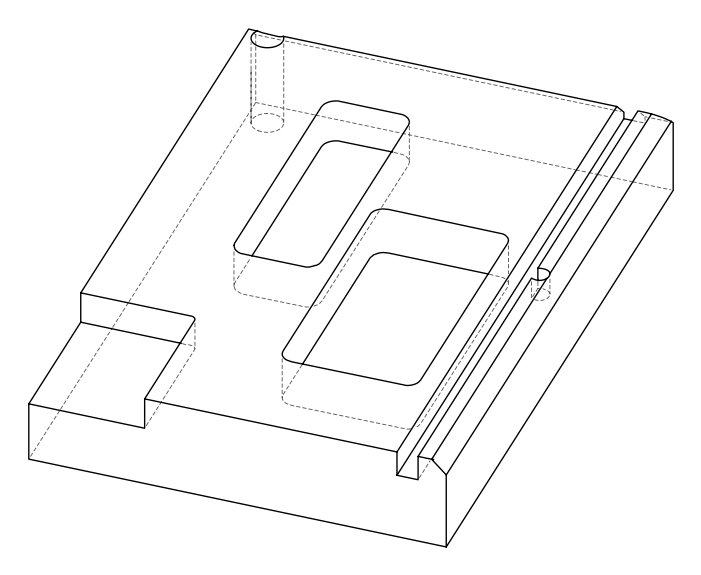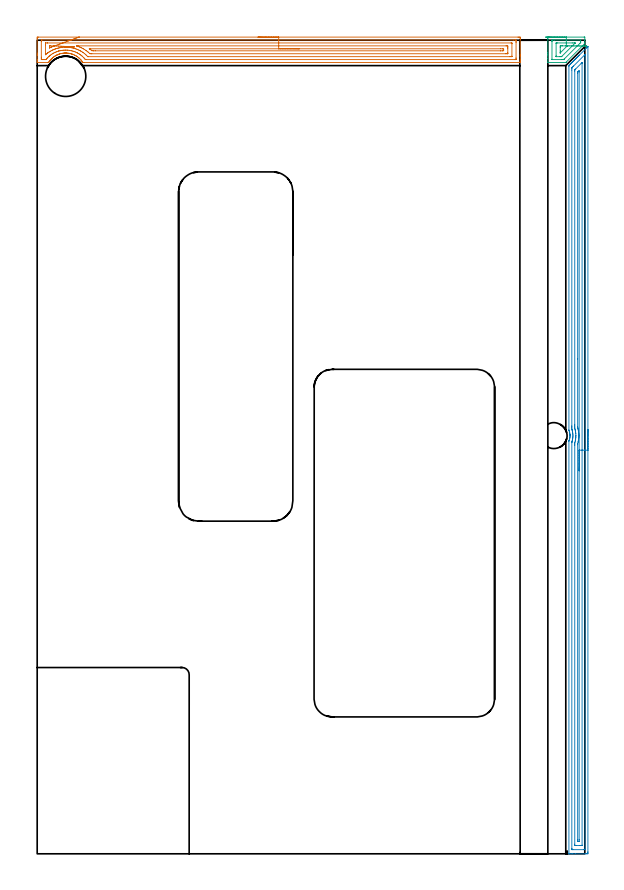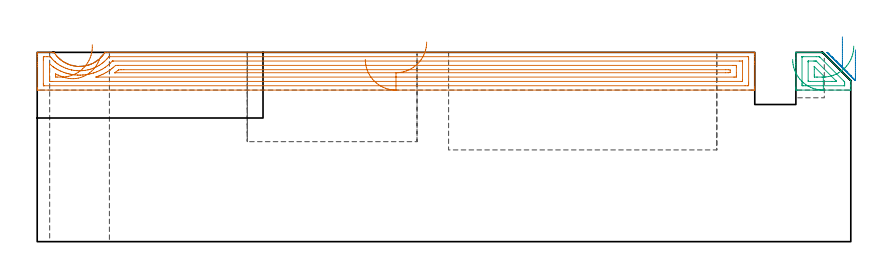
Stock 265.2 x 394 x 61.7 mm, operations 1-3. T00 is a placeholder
(PLAN: 9 operations, 5 tool changes, 122.4 min)
(1 AREA_MILL | FG_CHAMFER_SURFACE | UGT0205_001 | 9.53 min | 18195 mm3)
(2 AREA_MILL_1 | FG_CHAMFER_SURFACE_1 | UGT0205_001 | 12.55 min | 16669 mm3)
(3 AREA_MILL_2 | FG_CHAMFER_SURFACE_2 | UGT0205_001 | 0.79 min | 1332 mm3)
(4 MILL_CORNER_NOTCH_RECTANGULAR | CORNER_NOTCH_RECTANGULAR | UGT0201_014 | Follow Part, ap 1.5, ae 75% | 55.76 min | 142015 mm3)
(5 MILL_RECTANGULAR_POCKET | POCKET_RECTANGULAR_STRAIGHT | UGT0201_008 | Follow Part, ap 4, ae 75% | 11.79 min | 269870 mm3)
(6 MILL_RECTANGULAR_POCKET_1 | POCKET_RECTANGULAR_STRAIGHT_1 | UGT0201_008 | Follow Part, ap 4, ae 75% | 21.34 min | 465777 mm3)
(7 MILL_RECTANGULAR_SLOT | SLOT_RECTANGULAR | NXT0201_011 | Follow Part, ap 3, ae 75% | 10.16 min | 88947 mm3)
(8 MILL_BLIND_HOLE_FROM_SOLID_MATERIAL | STEP1POCKET | NXT0201_013 | Spiral | 0.24 min | 1480 mm3)
(9 INDEXABLE_INSERT_DRILL_THROUGH_HOLE_FROM_SOLID | STEP1HOLE | NXT0302_010 | 0.26 min | 18298 mm3)
(TOOL UGT0205_001 | Chamfer Mill 20 x 3 x 45 deg. | D20 FL50 Z2)
(TOOL UGT0201_014 | End mill 6 mm | D6 FL24 Z4)
(TOOL UGT0201_008 | End Mill 16 mm | D16 FL32 Z4)
(TOOL NXT0201_011 | ENDMILL 12mm [2P460-1200-NA 1630] | D12 FL38 Z6)
(TOOL NXT0201_013 | ENDMILL 10mm | D10 FL30 Z4)
(TOOL NXT0302_010 | Index. Insert Drill 19.5mm [880-D1950L25-05] | D19.5 PA176 FL98 Z2)
(OP 1 AREA_MILL)
G17 G21 G94 G90
T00 M6
G54
G17 G0 G90 X106.95 Y395.5 S1061 M3
G43 Z71.7 H0
Z59.4
G94 G1 X106.988 Z58.528 F250.
X107.102 Z57.663
X107.291 Z56.812
X107.553 Z55.98
X107.887 Z55.174
X108.29 Z54.4
X108.759 Z53.664
X109.29 Z52.972
X109.879 Z52.329
X110.522 Z51.739
X111.214 Z51.208
X111.95 Z50.74
X112.724 Z50.337
X113.53 Z50.003
X114.362 Z49.741
X115.214 Z49.552
X116.078 Z49.438
X116.95 Z49.4
X232.87
X233.306 Y395.499 Z49.401
X233.737 Y395.495 Z49.403
X233.89 Y395.492 Z49.406
X233.895 Y395.07 Z49.827
X233.9 Y394.484 Z50.413
Y387.15 Z57.744
Y386.562 Z58.335
Y386.27 Z58.627
Y384.51 Z60.384
Y383.926 Z60.973
Y383.63 Z61.269
X233.899 Y383.485 Z61.414
X233.89 Y383.206 Z61.693
X233.752 Y383.2 Z61.7
X22.884
X22.105 Y383.205 Z61.691
X21.993 Y383.368 Z61.529
X21.878 Y383.539 Z61.36
X21.607 Y383.912 Z60.987
X21.547 Y383.988 Z60.91
X21.482 Y384.07 Z60.827
X21.29 Y384.314 Z60.585
X21.229 Y384.384 Z60.516
X21.081 Y384.553 Z60.347
X20.863 Y384.787 Z60.112
X20.545 Y385.097 Z59.802
X20.396 Y385.242 Z59.657
X20.154 Y385.455 Z59.444
X20.085 Y385.513 Z59.387
X19.905 Y385.662 Z59.237
X19.502 Y385.963 Z58.934
X19.039 Y386.27 Z58.627
X18.872 Y386.372 Z58.523
X18.607 Y386.536 Z58.361
X18.426 Y386.629 Z58.268
X18.163 Y386.766 Z58.133
X17.714 Y386.977 Z57.921
X17.535 Y387.049 Z57.847
X17.348 Y387.127 Z57.773
X17.269 Y387.158 Z57.74
X17.089 Y387.221 Z57.675
X16.82 Y387.316 Z57.578
X16.643 Y387.371 Z57.522
X16.52 Y387.411 Z57.486
X16.437 Y387.432 Z57.466
X16.393 Y387.443 Z57.456
X16.259 Y387.476 Z57.422
X16.197 Y387.49 Z57.406
X15.926 Y387.558 Z57.341
X15.48 Y387.648 Z57.251
X15.032 Y387.716 Z57.184
X14.585 Y387.761 Z57.136
X14.333 Y387.773 Z57.118
X14.138 Y387.784 Z57.106
X14.077 Z57.105
X14.004 Y387.788 Z57.107
X13.905 Y387.789 Z57.105
X13.854 Y387.788 Z57.102
X13.691 Y387.79 Z57.101
X13.673 Z57.102
X13.558 Y387.784 Z57.103
X13.274 Y387.777 Z57.119
X13.244 Y387.776 Z57.12
X12.93 Y387.75 Z57.144
X12.796 Y387.739 Z57.155
X12.35 Y387.684 Z57.214
X11.902 Y387.606 Z57.292
X11.456 Y387.509 Z57.39
X11.081 Y387.412 Z57.486
X10.847 Y387.333 Z57.562
X10.632 Y387.264 Z57.635
X10.562 Y387.24 Z57.658
X10.113 Y387.071 Z57.828
X9.965 Y387.007 Z57.893
X9.668 Y386.876 Z58.022
X9.631 Y386.857 Z58.041
X9.51 Y386.795 Z58.101
X9.119 Y386.599 Z58.301
X8.996 Y386.537 Z58.362
X8.774 Y386.409 Z58.49
X8.618 Y386.308 Z58.591
X8.322 Y386.116 Z58.783
X8.173 Y386.01 Z58.889
X7.88 Y385.805 Z59.095
X7.694 Y385.662 Z59.238
X7.375 Y385.39 Z59.507
X7.334 Y385.356 Z59.542
X6.986 Y385.039 Z59.86
X6.835 Y384.887 Z60.011
X6.736 Y384.787 Z60.112
X6.406 Y384.423 Z60.477
X6.385 Y384.397 Z60.502
X6.092 Y384.047 Z60.85
X5.989 Y383.912 Z60.987
X5.715 Y383.528 Z61.371
X5.672 Y383.468 Z61.431
X5.512 Y383.228 Z61.672
X5.498 Y383.208 Z61.692
X5.493 Y383.207 Z61.693
X5.052 Y383.2 Z61.7
X0.148
X0.01 Y383.206 Z61.693
X0. Y383.486 Z61.413
Y383.926 Z60.973
Y384.51 Z60.384
Y386.562 Z58.335
Y387.15 Z57.744
Y387.736 Z57.159
Y394.776 Z50.121
X0.004 Y395.07 Z49.827
X0.01 Y395.492 Z49.406
X0.163 Y395.495 Z49.403
X0.594 Y395.5 Z49.4
X116.95
Y394.086 Z50.814
X230.737
X231.523 Y394.085 Z50.815
X231.63 Y394.084 Z50.816
X231.871 Y394.079 Z50.821
X231.89 Y394.001 Z50.899
X231.896 Y393.821 Z51.079
X231.899 Y393.31 Z51.59
X231.9 Y392.938 Z51.962
X231.899 Y385.39 Z59.51
X231.898 Y385.02 Z59.88
X231.89 Y384.647 Z60.253
X231.883 Y384.62 Z60.28
X231.866 Y384.619 Z60.281
X231.818 Y384.616 Z60.284
X231.72 Y384.615 Z60.285
X231.523 Y384.614 Z60.286
X23.67
X23.474 Y384.617 Z60.283
X23.377 Y384.619 Z60.281
X23.357 Y384.621 Z60.279
X23.29 Y384.696 Z60.204
X23.159 Y384.849 Z60.051
X22.884 Y385.172 Z59.728
X22.684 Y385.39 Z59.51
X21.993 Y386.083 Z58.817
X21.781 Y386.27 Z58.63
X21.413 Y386.581 Z58.319
X21.101 Y386.817 Z58.083
X20.624 Y387.15 Z57.75
X20.209 Y387.417 Z57.483
X20. Y387.545 Z57.355
X19.553 Y387.798 Z57.102
X19.318 Y387.915 Z56.985
X19.076 Y388.03 Z56.87
X18.426 Y388.312 Z56.588
X17.959 Y388.491 Z56.409
X17.535 Y388.634 Z56.266
X17.166 Y388.743 Z56.157
X16.643 Y388.88 Z56.02
X16.511 Y388.91 Z55.99
X15.751 Y389.046 Z55.854
X15.588 Y389.071 Z55.829
X14.86 Y389.156 Z55.744
X14.592 Y389.174 Z55.726
X13.968 Y389.199 Z55.701
X13.673 Y389.202 Z55.698
X13.076 Y389.18 Z55.72
X12.823 Y389.161 Z55.739
X12.185 Y389.094 Z55.806
X12.02 Y389.073 Z55.827
X11.293 Y388.952 Z55.948
X11.258 Y388.945 Z55.955
X11.095 Y388.91 Z55.99
X10.538 Y388.776 Z56.124
X10.478 Y388.76 Z56.14
X10.402 Y388.738 Z56.162
X9.861 Y388.563 Z56.337
X9.51 Y388.439 Z56.461
X9.21 Y388.326 Z56.574
X8.618 Y388.079 Z56.821
X8.584 Y388.064 Z56.836
X8.514 Y388.03 Z56.87
X7.997 Y387.763 Z57.137
X7.727 Y387.622 Z57.278
X7.427 Y387.446 Z57.454
X6.962 Y387.15 Z57.75
X6.886 Y387.1 Z57.8
X6.867 Y387.087 Z57.813
X6.835 Y387.064 Z57.836
X6.373 Y386.726 Z58.174
X5.944 Y386.384 Z58.516
X5.882 Y386.331 Z58.569
X5.812 Y386.27 Z58.63
X5.419 Y385.908 Z58.992
X5.052 Y385.546 Z59.354
X4.976 Y385.465 Z59.435
X4.91 Y385.39 Z59.51
X4.563 Y384.992 Z59.908
X4.437 Y384.846 Z60.054
X4.252 Y384.629 Z60.271
X4.16 Y384.621 Z60.279
X4.051 Y384.618 Z60.282
X3.269 Y384.615 Z60.285
X3.163 Y384.614 Z60.286
X2.377 Y384.615 Z60.285
X2.27 Y384.616 Z60.284
X2.029 Y384.621 Z60.279
X2.01 Y384.699 Z60.201
X2.004 Y384.879 Z60.021
X2.001 Y385.39 Z59.51
X2. Y385.762 Z59.138
X2.001 Y393.31 Z51.59
X2.002 Y393.68 Z51.22
X2.01 Y394.053 Z50.847
X2.017 Y394.08 Z50.82
X2.034 Y394.082 Z50.818
X2.082 Y394.084 Z50.816
X2.18 Y394.085 Z50.815
X2.377 Y394.086 Z50.814
X116.95
Y392.672 Z52.228
X229.495 Y392.671 Z52.229
X229.74 Y392.67 Z52.23
X229.821 Y392.668 Z52.232
X229.878 Y392.665 Z52.235
X229.89 Y392.587 Z52.313
X229.896 Y392.43 Z52.47
X229.899 Y392.273 Z52.627
Y386.27 Z58.63
X229.897 Y386.115 Z58.785
X229.89 Y386.06 Z58.84
X229.884 Y386.035 Z58.865
X229.861 Y386.034 Z58.866
X229.74 Y386.031 Z58.869
X229.093 Y386.029 Z58.871
X228.848 Y386.028 Z58.872
X24.912 Y386.029 Z58.871
X24.668 Y386.03 Z58.87
X24.586 Y386.032 Z58.868
X24.523 Y386.035 Z58.865
X24.49 Y386.043 Z58.857
X24.464 Y386.068 Z58.832
X23.776 Y386.748 Z58.152
X23.347 Y387.15 Z57.75
X22.884 Y387.539 Z57.361
X22.212 Y388.03 Z56.87
X21.993 Y388.183 Z56.717
X21.531 Y388.485 Z56.415
X21.101 Y388.732 Z56.168
X20.775 Y388.91 Z55.99
X20.209 Y389.193 Z55.707
X19.683 Y389.43 Z55.47
X19.318 Y389.578 Z55.322
X18.76 Y389.79 Z55.11
X18.426 Y389.903 Z54.997
X18.258 Y389.956 Z54.944
X17.535 Y390.15 Z54.75
X17.053 Y390.265 Z54.635
X16.643 Y390.342 Z54.558
X15.964 Y390.46 Z54.44
X15.751 Y390.486 Z54.414
X14.958 Y390.573 Z54.327
X14.86 Y390.579 Z54.321
X14.022 Y390.617 Z54.283
X13.968 Y390.618 Z54.282
X13.548 Y390.613 Z54.287
X13.144 Y390.603 Z54.297
X13.076 Y390.6 Z54.3
X12.317 Y390.539 Z54.361
X12.185 Y390.525 Z54.375
X11.523 Y390.443 Z54.457
X11.293 Y390.404 Z54.496
X10.765 Y390.311 Z54.589
X10.402 Y390.23 Z54.67
X10.042 Y390.145 Z54.755
X9.51 Y390.002 Z54.898
X9.346 Y389.952 Z54.948
X8.845 Y389.79 Z55.11
X8.618 Y389.705 Z55.195
X8.042 Y389.479 Z55.421
X7.727 Y389.344 Z55.556
X7.424 Y389.209 Z55.691
X6.813 Y388.91 Z55.99
X6.259 Y388.598 Z56.302
X5.944 Y388.404 Z56.496
X5.715 Y388.256 Z56.644
X5.379 Y388.03 Z56.87
X5.188 Y387.896 Z57.004
X5.052 Y387.796 Z57.104
X4.689 Y387.511 Z57.389
X4.248 Y387.15 Z57.75
X4.16 Y387.077 Z57.823
X4.122 Y387.046 Z57.854
X4.054 Y386.992 Z57.908
X4.009 Y386.962 Z57.938
X4.007 Y386.992 Z57.908
X4.003 Y387.15 Z57.75
X4. Y387.308 Z57.592
Y391.708 Z53.192
X4.007 Y392.43 Z52.47
X4.01 Y392.588 Z52.312
X4.022 Y392.665 Z52.235
X4.079 Y392.668 Z52.232
X4.16 Y392.669 Z52.231
X4.807 Y392.671 Z52.229
X5.052 Y392.672 Z52.228
X116.95
Y391.257 Z53.643
X227.065
X227.363 Y391.256 Z53.644
X227.786 Y391.252 Z53.648
X227.877 Y391.251 Z53.649
X227.89 Y391.089 Z53.811
X227.899 Y390.726 Z54.174
X227.9 Y390.67 Z54.23
Y389.846 Z55.054
Y388.03 Z56.87
X227.898 Y387.618 Z57.282
X227.895 Y387.515 Z57.385
X227.89 Y387.465 Z57.435
X227.885 Y387.449 Z57.451
X227.858 Y387.448 Z57.452
X227.658 Y387.445 Z57.455
X227.065 Y387.443 Z57.457
X226.769
X26.451
X26.152 Y387.445 Z57.455
X25.559 Y387.45 Z57.45
X24.913 Y388.03 Z56.87
X24.668 Y388.24 Z56.66
X24.293 Y388.543 Z56.357
X23.803 Y388.91 Z55.99
X23.776 Y388.93 Z55.97
X23.698 Y388.987 Z55.913
X22.884 Y389.52 Z55.38
X22.428 Y389.79 Z55.11
X21.993 Y390.032 Z54.868
X21.482 Y390.294 Z54.606
X21.101 Y390.468 Z54.432
X20.643 Y390.67 Z54.23
X20.209 Y390.845 Z54.055
X19.915 Y390.96 Z53.94
X19.318 Y391.175 Z53.725
X19.247 Y391.201 Z53.699
X19.116 Y391.251 Z53.649
X19.207 Y391.254 Z53.646
X19.318 Y391.256 Z53.644
X19.614 Y391.257 Z53.643
X19.912
X116.95
Y389.843 Z55.057
X224.39
X225.231 Y389.84 Z55.06
X225.282 Y389.838 Z55.062
X225.89 Y389.79 Z55.11
X225.895 Y389.185 Z55.715
X225.89 Y388.91 Z55.99
X225.331 Y388.862 Z56.038
X225.282 Y388.86 Z56.04
X224.444 Y388.857 Z56.043
X224.39
X28.234
X27.394 Y388.859 Z56.041
X27.342 Y388.861 Z56.039
X26.504 Y388.91 Z55.99
X26.451 Y388.95 Z55.95
X26.211 Y389.147 Z55.753
X25.559 Y389.656 Z55.244
X25.383 Y389.79 Z55.11
X25.349 Y389.817 Z55.083
X25.329 Y389.835 Z55.065
Y389.836 Z55.064
X25.344 Y389.839 Z55.061
X25.451 Y389.842 Z55.058
X25.505 Y389.843 Z55.057
X116.95
X117.822 Z55.095
X118.687 Z55.209
X119.538 Z55.398
X120.37 Z55.66
X121.176 Z55.994
X121.95 Z56.397
X122.686 Z56.865
X123.378 Z57.396
X124.021 Z57.986
X124.61 Z58.629
X125.142 Z59.321
X125.61 Z60.057
X126.013 Z60.831
X126.347 Z61.637
X126.609 Z62.469
X126.798 Z63.32
X126.912 Z64.185
X126.95 Z65.057
G0 Z71.7
X20.463 Y395.591
Z59.876
G1 X20.164 Y395.483 Z59.064
X19.8 Y395.35 Z58.282
X19.373 Y395.195 Z57.537
X18.887 Y395.018 Z56.835
X18.345 Y394.821 Z56.18
X17.752 Y394.606 Z55.578
X17.111 Y394.373 Z55.034
X16.429 Y394.125 Z54.55
X15.709 Y393.863 Z54.132
X14.958 Y393.59 Z53.783
X14.181 Y393.307 Z53.504
X13.384 Y393.018 Z53.298
X12.574 Y392.723 Z53.167
X11.755 Y392.425 Z53.112
X10.936 Y392.127 Z53.133
X10.121 Y391.831 Z53.23
X9.317 Y391.539 Z53.402
X8.531 Y391.253 Z53.647
X8.48 Y391.234 Z53.666
X8.407 Y391.209 Z53.691
X8.271 Y391.163 Z53.737
X8.157 Y391.125 Z53.775
X7.892 Y391.033 Z53.867
X7.727 Y390.972 Z53.928
X6.947 Y390.67 Z54.23
X6.868 Y390.637 Z54.263
X6.835 Y390.623 Z54.277
X6.035 Y390.259 Z54.641
X6.012 Y390.25 Z54.65
X6.009 Y390.31 Z54.59
X6.001 Y390.614 Z54.286
X6. Y390.67 Z54.23
X6.001 Y390.726 Z54.174
X6.01 Y391.089 Z53.811
X6.023 Y391.251 Z53.649
X6.115 Y391.252 Z53.648
X6.538 Y391.256 Z53.644
X8.187 Y391.257 Z53.643
X8.341 Y391.256 Z53.644
X8.507 Y391.254 Z53.646
X8.531 Y391.253 Z53.647
X9.397 Y391.206 Z53.733
X10.254 Y391.159 Z53.893
X11.093 Y391.113 Z54.128
X11.908 Y391.069 Z54.435
X12.694 Y391.026 Z54.812
X13.443 Y390.986 Z55.256
X14.151 Y390.947 Z55.764
X14.813 Y390.911 Z56.332
X15.422 Y390.878 Z56.955
X15.975 Y390.848 Z57.63
X16.467 Y390.821 Z58.349
X16.895 Y390.798 Z59.11
X17.254 Y390.778 Z59.904
X17.544 Y390.763 Z60.727
X17.76 Y390.751 Z61.572
X17.902 Y390.743 Z62.433
X17.969 Y390.739 Z63.302
X17.96 Y390.74 Z64.175
G0 Z71.7
M5
M2
(OP 2 AREA_MILL_1)
G17 G21 G94 G90
T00 M6
G54
G17 G0 G90 X266.7 Y205.45 S1061 M3
G43 Z71.7 H0
Z62.5
G94 G1 Y205.412 Z61.628 F250.
Y205.298 Z60.764
Y205.109 Z59.912
Y204.847 Z59.08
Y204.513 Z58.274
Y204.11 Z57.5
Y203.642 Z56.764
Y203.11 Z56.072
Y202.521 Z55.429
Y201.878 Z54.84
Y201.186 Z54.308
Y200.45 Z53.84
Y199.676 Z53.437
Y198.87 Z53.103
Y198.038 Z52.841
Y197.186 Z52.652
Y196.322 Z52.538
Y195.45 Z52.5
Y0.926
X266.699 Y0.623 Z52.501
X266.693 Y0.039 Z52.504
X266.692 Y0.007 Z52.506
X266.111 Y0.004 Z53.087
X265.489 Y0. Z53.708
X260.763 Z58.432
X259.332 Z59.865
X258.98 Z60.215
X257.964 Z61.236
X257.554 Y0.008 Z61.638
X257.503 Y0.01 Z61.688
X257.5 Y0.176 Z61.7
Y199.919
X257.503 Y199.934 Z61.696
X257.509 Y199.957 Z61.691
X257.583 Y200.138 Z61.615
X257.664 Y200.36 Z61.531
X257.758 Y200.66 Z61.436
X257.805 Y200.81 Z61.389
X257.877 Y201.098 Z61.323
X257.914 Y201.255 Z61.285
X257.988 Y201.703 Z61.208
X257.999 Y201.818 Z61.197
X258.031 Y202.149 Z61.165
X258.036 Y202.527 Z61.154
X258.038 Y202.59 Z61.155
Y202.596 Z61.154
X258.022 Y202.896 Z61.171
X258.021 Y202.962 Z61.178
X258.017 Y203.043 Z61.183
X257.96 Y203.489 Z61.236
X257.893 Y203.833 Z61.306
X257.872 Y203.938 Z61.327
X257.816 Y204.144 Z61.384
X257.749 Y204.383 Z61.449
X257.739 Y204.415 Z61.46
X257.595 Y204.82 Z61.6
X257.504 Y205.053 Z61.689
X257.5 Y205.281 Z61.7
Y381.34
X257.505 Y381.703 Z61.691
X257.627 Y381.828 Z61.57
X258.089 Y382.291 Z61.108
X258.145 Y382.345 Z61.054
X258.331 Y382.532 Z60.868
X258.386 Y382.588 Z60.811
X258.441 Y382.642 Z60.758
X258.629 Y382.83 Z60.57
X258.683 Y382.885 Z60.513
X258.737 Y382.938 Z60.462
X258.927 Y383.127 Z60.272
X258.98 Y383.182 Z60.216
X259.034 Y383.234 Z60.165
X259.225 Y383.425 Z59.974
X259.278 Y383.479 Z59.919
X259.33 Y383.53 Z59.869
X259.523 Y383.723 Z59.676
X259.575 Y383.776 Z59.622
X259.626 Y383.827 Z59.573
X259.821 Y384.021 Z59.378
X259.872 Y384.073 Z59.325
X259.923 Y384.123 Z59.276
X260.119 Y384.319 Z59.08
X260.169 Y384.37 Z59.028
X260.219 Y384.419 Z58.98
X260.416 Y384.617 Z58.782
X260.466 Y384.667 Z58.731
X260.515 Y384.716 Z58.684
X260.714 Y384.915 Z58.485
X260.763 Y384.964 Z58.434
X260.811 Y385.012 Z58.388
X261.012 Y385.213 Z58.187
X261.06 Y385.261 Z58.137
X261.108 Y385.308 Z58.091
X261.31 Y385.511 Z57.889
X261.357 Y385.559 Z57.84
X261.404 Y385.605 Z57.795
X261.608 Y385.809 Z57.591
X261.654 Y385.856 Z57.543
X261.7 Y385.901 Z57.499
X261.906 Y386.106 Z57.293
X261.951 Y386.153 Z57.246
X261.997 Y386.197 Z57.202
X262.204 Y386.404 Z56.995
X262.249 Y386.45 Z56.949
X262.293 Y386.493 Z56.906
X262.502 Y386.702 Z56.697
X262.546 Y386.747 Z56.652
X266.111 Y390.312 Z53.087
X266.211 Y390.411 Z52.988
X266.375 Y390.575 Z52.825
X266.556 Y390.758 Z52.641
X266.676 Y390.873 Z52.521
X266.694 Y390.883 Z52.503
X266.699 Y390.873 Z52.499
X266.7 Y390.671 Z52.5
Y195.45
X265.286 Z53.914
X265.285 Y2.277 Z53.915
X265.283 Y2.145 Z53.917
X265.28 Y2.057 Z53.92
X265.277 Y2.008 Z53.923
X265.27 Y2.007 Z53.93
X265.219 Y2.004 Z53.981
X264.737 Y2. Z54.463
X259.388 Y2.001 Z59.812
X258.98 Y2.008 Z60.22
X258.929 Y2.01 Z60.271
X258.92 Y2.212 Z60.28
X258.916 Y2.344 Z60.284
X258.915 Y2.41 Z60.285
X258.914 Y2.477 Z60.286
X258.915 Y199.091 Z60.285
X258.916 Y199.158 Z60.284
X258.921 Y199.29 Z60.279
X258.934 Y199.451 Z60.266
X258.98 Y199.614 Z60.22
X259.051 Y199.848 Z60.149
X259.071 Y199.919 Z60.129
X259.234 Y200.558 Z59.966
X259.287 Y200.812 Z59.913
X259.37 Y201.315 Z59.83
X259.411 Y201.706 Z59.789
X259.441 Y202.138 Z59.759
X259.449 Y202.6 Z59.751
X259.429 Y203.044 Z59.771
X259.39 Y203.493 Z59.81
X259.312 Y204.054 Z59.888
X259.245 Y204.387 Z59.955
X259.163 Y204.736 Z60.037
X259.029 Y205.232 Z60.171
X259.014 Y205.281 Z60.186
X258.98 Y205.396 Z60.22
X258.921 Y206.174 Z60.279
X258.917 Y206.238 Z60.283
X258.914 Y207.068 Z60.286
Y207.135
Y379.553
X258.915 Y380.446 Z60.285
X258.916 Y380.511 Z60.284
X258.921 Y380.578 Z60.279
X258.93 Y380.669 Z60.27
X258.98 Y380.723 Z60.22
X259.286 Y381.034 Z59.914
X259.59 Y381.34 Z59.61
X259.731 Y381.481 Z59.469
X265.086 Y386.836 Z54.114
X265.219 Y386.967 Z53.981
X265.266 Y387.009 Z53.934
X265.275 Y387.016 Z53.925
X265.279 Y386.989 Z53.921
X265.282 Y386.902 Z53.918
X265.285 Y386.769 Z53.915
X265.286 Y386.702 Z53.914
Y195.45
X263.872 Z55.328
X263.871 Y4.198 Z55.329
X263.869 Y4.089 Z55.331
X263.867 Y4.035 Z55.333
X263.865 Y4.016 Z55.335
X263.831 Y4.01 Z55.369
X263.632 Y4.002 Z55.568
X263.437 Y4.001 Z55.763
X262.743 Y4. Z56.457
X260.96 Z58.24
X260.763 Y4.001 Z58.437
X260.566 Y4.002 Z58.634
X260.435 Y4.006 Z58.765
X260.336 Y4.01 Z58.864
X260.334 Y4.053 Z58.866
X260.331 Y4.198 Z58.869
X260.329 Y4.633 Z58.871
Y197.673
X260.331 Y198.131 Z58.869
X260.335 Y198.56 Z58.865
X260.349 Y199.025 Z58.851
X260.433 Y199.356 Z58.767
X260.573 Y199.919 Z58.627
X260.607 Y200.075 Z58.593
X260.746 Y200.812 Z58.454
X260.749 Y200.827 Z58.451
X260.763 Y200.918 Z58.437
X260.831 Y201.638 Z58.369
X260.836 Y201.706 Z58.364
X260.855 Y202.104 Z58.345
X260.864 Y202.499 Z58.336
X260.863 Y202.6 Z58.337
X260.824 Y203.432 Z58.376
X260.819 Y203.493 Z58.381
X260.763 Y204.032 Z58.437
X260.713 Y204.387 Z58.487
X260.703 Y204.447 Z58.497
X260.611 Y204.904 Z58.589
X260.525 Y205.281 Z58.675
X260.45 Y205.595 Z58.75
X260.365 Y205.933 Z58.835
X260.345 Y206.174 Z58.855
X260.335 Y206.603 Z58.865
X260.331 Y207.068 Z58.869
X260.329 Y207.503 Z58.871
X260.328 Y207.962 Z58.872
X260.329 Y379.094 Z58.871
X260.333 Y379.553 Z58.867
X260.335 Y379.605 Z58.865
X260.339 Y379.628 Z58.861
X260.357 Y379.65 Z58.843
X260.423 Y379.722 Z58.777
X260.508 Y379.808 Z58.692
X260.763 Y380.064 Z58.437
X263.437 Y382.738 Z55.763
X263.827 Y383.127 Z55.373
X263.843 Y383.141 Z55.357
X263.852 Y383.148 Z55.348
X263.863 Y383.152 Z55.337
X263.866 Y383.144 Z55.334
X263.868 Y383.127 Z55.332
X263.871 Y382.878 Z55.329
Y382.692
X263.872 Y195.45 Z55.328
X262.457 Z56.743
Y6.879
X262.456 Y6.162 Z56.744
X262.454 Y6.077 Z56.746
X262.451 Y6.025 Z56.749
X262.445 Y6.01 Z56.755
X262.423 Y6.007 Z56.777
X262.315 Y6.003 Z56.885
X262.1 Y6.001 Z57.1
X261.885 Y6.003 Z57.315
X261.777 Y6.007 Z57.423
X261.755 Y6.01 Z57.445
X261.749 Y6.025 Z57.451
X261.748 Y6.074 Z57.452
X261.743 Y6.79 Z57.457
Y6.879
Y198.131
X261.744 Y198.206 Z57.456
X261.751 Y198.57 Z57.449
X261.94 Y199.401 Z57.26
X261.98 Y199.592 Z57.22
X262.043 Y199.919 Z57.157
X262.073 Y200.09 Z57.127
X262.115 Y200.35 Z57.085
X262.175 Y200.812 Z57.025
X262.194 Y200.981 Z57.006
X262.21 Y201.149 Z56.99
X262.254 Y201.706 Z56.946
X262.261 Y201.824 Z56.939
X262.267 Y201.985 Z56.933
X262.277 Y202.6 Z56.923
X262.276 Y202.758 Z56.924
X262.272 Y202.874 Z56.928
X262.238 Y203.493 Z56.962
X262.226 Y203.669 Z56.974
X262.213 Y203.827 Z56.987
X262.148 Y204.387 Z57.052
X262.116 Y204.641 Z57.084
X262.086 Y204.848 Z57.114
X262.005 Y205.281 Z57.195
X261.958 Y205.516 Z57.242
X261.857 Y205.971 Z57.343
X261.81 Y206.174 Z57.39
X261.782 Y206.299 Z57.418
X261.754 Y206.446 Z57.446
X261.75 Y206.622 Z57.45
X261.744 Y206.979 Z57.456
X261.743 Y239.656 Z57.457
Y377.854
X261.747 Y378.566 Z57.453
X261.75 Y378.589 Z57.45
X261.761 Y378.604 Z57.439
X261.809 Y378.659 Z57.391
X262.021 Y378.868 Z57.179
X262.182 Y379.024 Z57.018
X262.45 Y379.277 Z56.75
X262.457 Y378.748 Z56.743
Y378.659
Y195.45
Y194.578 Z56.781
Y193.714 Z56.895
Y192.862 Z57.083
Y192.03 Z57.346
Y191.224 Z57.68
Y190.45 Z58.082
Y189.714 Z58.551
Y189.022 Z59.082
Y188.379 Z59.672
Y187.79 Z60.315
Y187.258 Z61.007
Y186.79 Z61.743
Y186.387 Z62.516
Y186.053 Z63.322
Y185.791 Z64.154
Y185.602 Z65.006
Y185.488 Z65.871
Y185.45 Z66.743
G0 Z71.7
M5
M2
(OP 3 AREA_MILL_2)
G17 G21 G94 G90
T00 M6
G54
G17 G0 G90 X246.25 Y395.5 S1061 M3
G43 Z71.7 H0
Z59.4
G94 G1 X246.288 Z58.528 F250.
X246.402 Z57.663
X246.591 Z56.812
X246.853 Z55.98
X247.187 Z55.174
X247.59 Z54.4
X248.059 Z53.664
X248.59 Z52.972
X249.179 Z52.329
X249.822 Z51.739
X250.514 Z51.208
X251.25 Z50.74
X252.024 Z50.337
X252.83 Z50.003
X253.662 Z49.741
X254.514 Z49.552
X255.378 Z49.438
X256.25 Z49.4
X264.891
X265.118 Y395.496 Z49.404
X265.199 Y395.492 Z49.406
X265.2 Y394.19 Z50.707
Y393.863 Z51.036
Y392.756 Z52.142
X265.193 Y392.43 Z52.468
X265.191 Y392.402 Z52.496
X265.118 Y392.32 Z52.579
X265.003 Y392.202 Z52.696
X256.157 Y383.362 Z61.538
X256.04 Y383.242 Z61.651
X255.982 Y383.204 Z61.689
X255.807 Y383.2 Z61.7
X247.382
X247.31 Y383.205 Z61.692
X247.3 Y383.36 Z61.538
Y385.063 Z59.835
Y386.434 Z58.464
Y387.15 Z57.748
Y387.314 Z57.584
Y388.03 Z56.864
X247.301 Y394.548 Z50.348
X247.304 Y395.07 Z49.826
X247.309 Y395.491 Z49.405
X247.398 Y395.494 Z49.403
X247.826 Y395.5 Z49.4
X256.25
Y394.086 Z50.814
X263.006
X263.112 Y394.084 Z50.816
X263.165 Y394.081 Z50.819
X263.185 Y394.079 Z50.821
X263.19 Y394.068 Z50.832
X263.194 Y394.018 Z50.882
X263.199 Y393.894 Z51.006
Y393.31 Z51.59
X263.198 Y393.015 Z51.885
X263.191 Y392.914 Z51.986
X263.184 Y392.846 Z52.054
X263.148 Y392.808 Z52.092
X262.901 Y392.551 Z52.349
X255.193 Y384.848 Z60.052
X255.082 Y384.739 Z60.161
X255.006 Y384.668 Z60.232
X254.962 Y384.629 Z60.271
X254.92 Y384.621 Z60.279
X254.811 Y384.619 Z60.281
X254.033 Y384.615 Z60.285
X253.928 Y384.614 Z60.286
X249.599
X249.494
X249.388 Y384.616 Z60.284
X249.335 Y384.619 Z60.281
X249.315 Y384.621 Z60.279
X249.31 Y384.632 Z60.268
X249.306 Y384.682 Z60.218
X249.301 Y384.806 Z60.094
Y393.31 Z51.59
X249.302 Y393.605 Z51.295
X249.31 Y393.903 Z50.997
X249.316 Y394.079 Z50.821
X249.404 Y394.081 Z50.819
X249.599 Y394.085 Z50.815
X249.704 Y394.086 Z50.814
X250.486
X256.25
Y392.672 Z52.228
X259.11
X259.997 Y392.671 Z52.229
X260.24 Y392.67 Z52.23
X260.484 Y392.667 Z52.233
X260.537 Y392.665 Z52.235
X260.453 Y392.565 Z52.335
X260.372 Y392.475 Z52.425
X260.33 Y392.43 Z52.47
X254.1 Y386.204 Z58.696
X254.033 Y386.138 Z58.762
X253.942 Y386.058 Z58.842
X253.908 Y386.035 Z58.865
X253.872 Y386.033 Z58.867
X253.711 Y386.03 Z58.87
X253.39 Y386.029 Z58.871
X253.146 Y386.028 Z58.872
X251.338 Y386.029 Z58.871
X251.318 Y386.031 Z58.869
X251.314 Y386.034 Z58.866
X251.309 Y386.054 Z58.846
X251.302 Y386.198 Z58.702
X251.3 Y386.27 Z58.63
Y386.342 Z58.558
X251.301 Y392.501 Z52.399
X251.309 Y392.574 Z52.326
X251.321 Y392.665 Z52.235
X251.373 Y392.666 Z52.234
X252.017 Y392.671 Z52.229
X256.25 Y392.672 Z52.228
X256.239 Y391.256 Z53.644
X256.403 Y391.254 Z53.646
X256.693 Y391.25 Z53.65
X256.694 Y391.248 Z53.652
X256.693 Y391.245 Z53.655
X253.321 Y387.875 Z57.025
X253.311 Y387.867 Z57.033
X253.309
X253.302 Y387.875 Z57.025
X253.3 Y388.758 Z56.142
Y390.517 Z54.383
X253.301 Y390.67 Z54.23
X253.304 Y391.034 Z53.866
X253.31 Y391.215 Z53.685
X253.314 Y391.251 Z53.649
X253.357 Y391.253 Z53.647
X253.443 Y391.256 Z53.644
X254.033 Y391.257 Z53.643
X254.328
X255.807
X256.102
X256.239 Y391.256 Z53.644
X257.11 Y391.249 Z53.689
X257.974 Y391.242 Z53.81
X258.824 Y391.235 Z54.006
X259.654 Y391.228 Z54.275
X260.457 Y391.222 Z54.615
X261.227 Y391.216 Z55.024
X261.959 Y391.21 Z55.499
X262.647 Y391.204 Z56.035
X263.286 Y391.199 Z56.63
X263.87 Y391.194 Z57.278
X264.395 Y391.19 Z57.974
X264.858 Y391.186 Z58.714
X265.255 Y391.183 Z59.491
X265.582 Y391.181 Z60.3
X265.838 Y391.178 Z61.134
X266.019 Y391.177 Z61.987
X266.126 Y391.176 Z62.853
X266.157 Z63.724
G0 Z71.7
M5
M2
